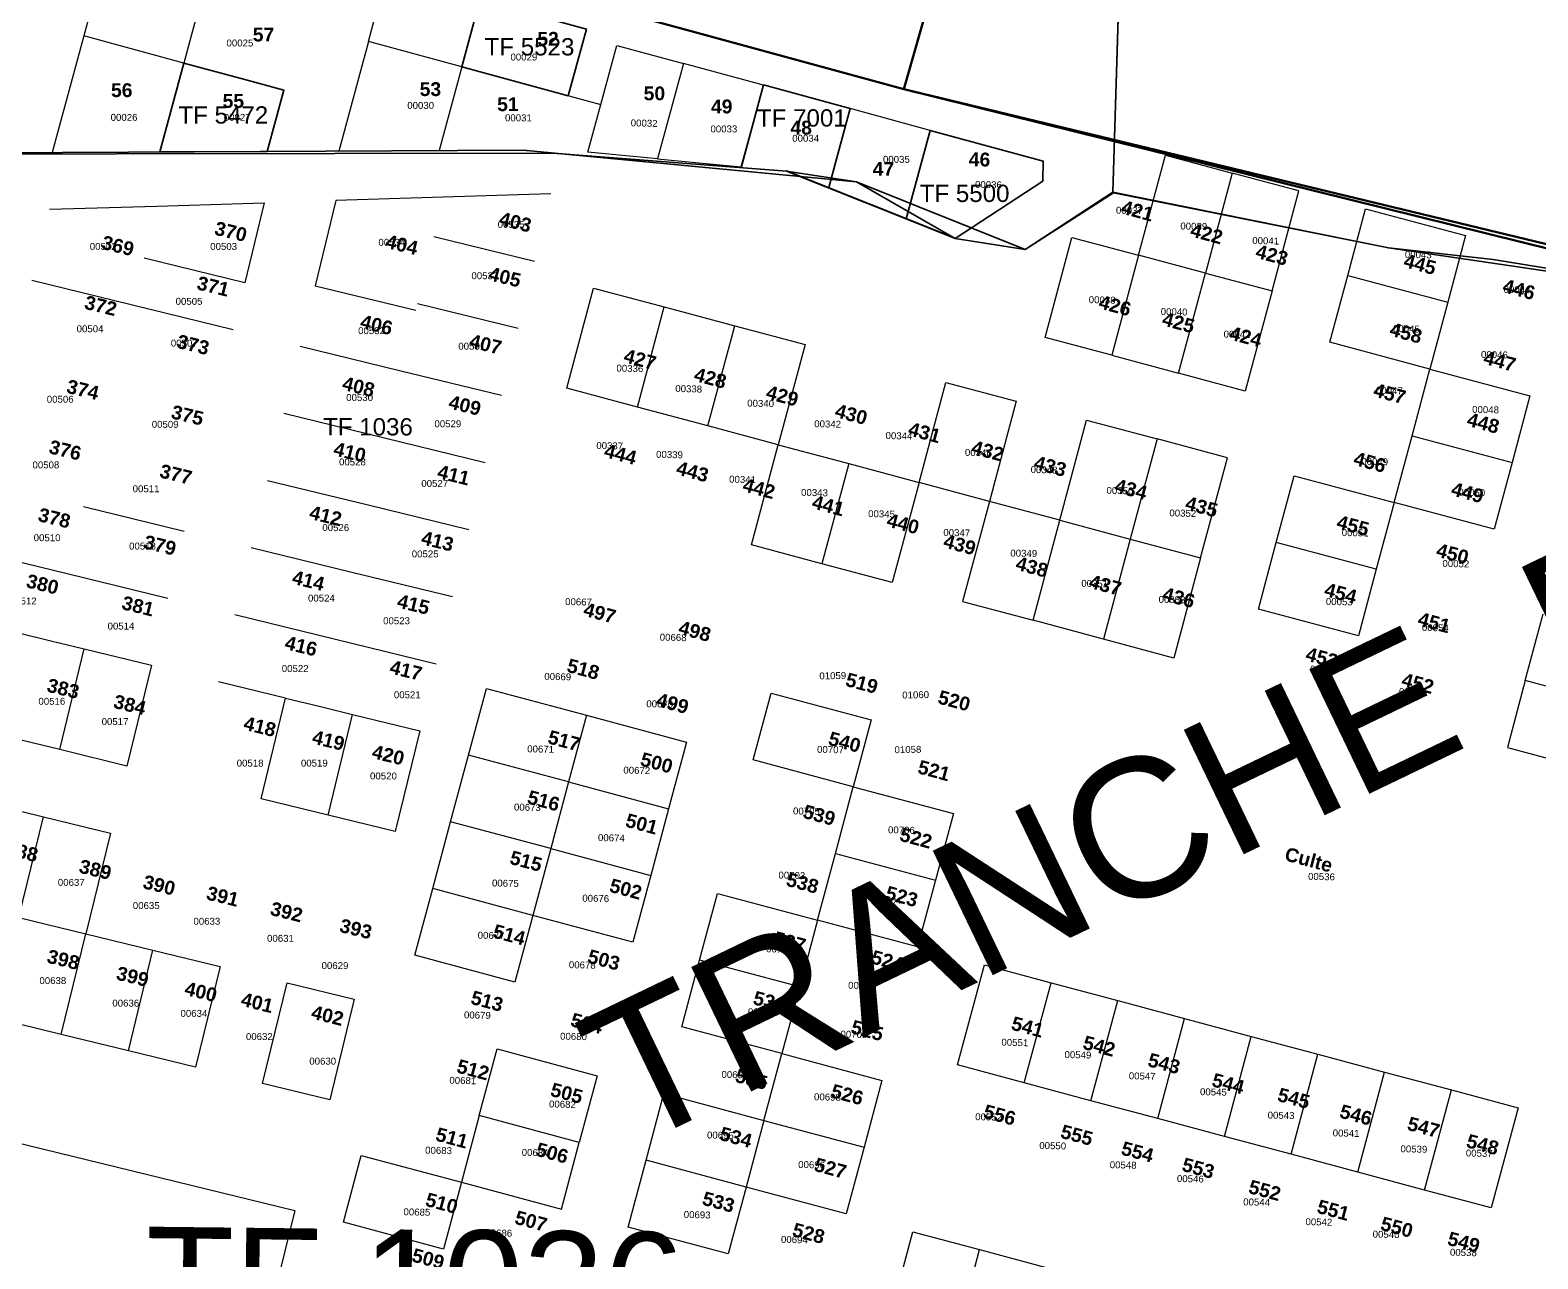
# Model space of a CAD drawing. Header units: metres. Extents: x 0 to 1324930, y 0 to 1631912.
# Drawn here: x 254115.6 to 254333.9, y 1630640.2 to 1630818 of the extents above; entities that cross this region are included whole.
import ezdxf
from ezdxf.enums import TextEntityAlignment as Align

# ---------------------------------------------------------------- set-up
doc = ezdxf.new("R2010")
doc.units = ezdxf.units.M
doc.header["$MEASUREMENT"] = 0
for name, color, linetype, lineweight in [('ASSIETTE IMMAT', 7, 'Continuous', 0), ('LimiteTF', 4, 'Continuous', 13), ('Numero_TF', 7, 'Continuous', 0), ('Traitement', 7, 'Continuous', 0)]:
    doc.layers.add(name, color=color, linetype=linetype, lineweight=lineweight)
for name, color, linetype in [('limites_parcelles', 7, 'Continuous'), ('limites_sections', 7, 'Continuous'), ('limites_tf', 7, 'Continuous'), ('numero_lot', 7, 'Continuous'), ('numero_parcelle', 7, 'Continuous')]:
    doc.layers.add(name, color=color, linetype=linetype)
doc.styles.add('Style-Arial', font='arial.ttf')
doc.styles.add('style1', font='')
doc.styles.get('style1').set_extended_font_data('Times New Roman', bold=True)

# ---------------------------------------------------------------- blocks, each defined once
blk = doc.blocks.new('*U83')
at = {"layer": 'LimiteTF', "color": 5, "linetype": 'Continuous', "lineweight": 30}
for p, q in [((172.679994, 77.899996, 0.00005), (167.209994, -100.580004, 0.00005)), ((81.809994, -94.510004, 0.00005), (-40.170006, -95.130004, 0.00005)), ((130.099994, -99.110004, 0.00005), (81.809994, -94.510004, 0.00005)), ((154.519994, -108.870004, 0.00005), (130.099994, -99.110004, 0.00005)), ((167.209994, -100.580004, 0.00005), (154.519994, -108.870004, 0.00005))]:
    blk.add_line(p, q, dxfattribs=at)

msp = doc.modelspace()

# ---------------------------------------------------------------- linework, layer by layer
at = {"layer": 'ASSIETTE IMMAT', "color": 2, "linetype": 'Continuous', "lineweight": 30, "elevation": 0.00005, "flags": 128}
msp.add_lwpolyline([(254366.42724, 1631239.59217), (254359.15379, 1631208.87181), (254551.8551, 1631158.38071), (254480.32743, 1630878.12873), (254484.96735, 1630876.88831), (254484.96735, 1630876.88831), (254483.023, 1630869.4867), (254395.3871, 1630569.1026), (254394.76363, 1630566.741), (254382.80045, 1630626.43015), (254377.21493, 1630714.46368), (254399.21894, 1630756.61485), (254364.10084, 1630778.875), (254312.24829, 1630786.52013), (254272.3531, 1630794.59252), (254277.8231, 1630973.07252), (254333.84861, 1631193.82775), (254215.74971, 1631218.84719), (254186.92892, 1631154.99755), (254121.01885, 1631074.58379), (254089.057, 1630989.11905), (254053.7681, 1630970.23752), (253929.00716, 1630963.07748)], dxfattribs=at)
at = {"layer": 'limites_parcelles'}
for p, q in [((254125.95359, 1630826.84769), (254123.34389, 1630817.19803)), ((254164.56364, 1630816.37555), (254167.17021, 1630826.02706)), ((254140.44829, 1630822.91933), (254137.84255, 1630813.26834)), ((254180.68049, 1630822.3681), (254178.07349, 1630812.71538)), ((254123.34389, 1630817.19803), (254118.7629, 1630800.31859)), ((254137.84255, 1630813.26834), (254123.34389, 1630817.19803)), ((254164.56364, 1630816.37555), (254160.27221, 1630800.52647)), ((254178.07349, 1630812.71538), (254164.56364, 1630816.37555)), ((254198.20415, 1630807.2523), (254200.52822, 1630815.81845)), ((254200.52822, 1630815.81845), (254210.17982, 1630813.20439)), ((254137.84255, 1630813.26834), (254134.35897, 1630800.3979)), ((254152.3042, 1630809.34864), (254137.84255, 1630813.26834)), ((254178.0735, 1630812.71537), (254174.80259, 1630800.60514)), ((254178.07349, 1630812.71538), (254178.0735, 1630812.71537)), ((254178.0735, 1630812.71537), (254198.20415, 1630807.2523)), ((254210.17982, 1630813.20439), (254206.43823, 1630799.41118)), ((254221.75919, 1630810.06206), (254210.17982, 1630813.20439)), ((254218.55952, 1630798.25804), (254221.75919, 1630810.06206)), ((254196.33653, 1630800.36851), (254198.20415, 1630807.2523)), ((254234.30989, 1630806.66464), (254231.19562, 1630795.18768)), ((254245.88886, 1630803.52083), (254234.30989, 1630806.66464)), ((254242.41595, 1630790.7102), (254245.88886, 1630803.52083)), ((254118.7629, 1630800.31859), (254134.35897, 1630800.3979)), ((254134.35897, 1630800.3979), (254149.89484, 1630800.44841)), ((254160.27221, 1630800.52647), (254174.80259, 1630800.60514)), ((254174.80259, 1630800.60514), (254186.89287, 1630800.66493)), ((254186.89287, 1630800.66493), (254191.27323, 1630800.24781)), ((254206.43823, 1630799.41118), (254196.33653, 1630800.36851)), ((254206.43823, 1630799.41118), (254211.94936, 1630798.88514)), ((254276.08701, 1630785.44949), (254279.96784, 1630799.93822)), ((254279.96784, 1630799.93822), (254289.627, 1630797.351)), ((254211.94936, 1630798.88514), (254218.55952, 1630798.25804)), ((254231.19562, 1630795.18768), (254225.08205, 1630797.6273)), ((254289.627, 1630797.351), (254285.74617, 1630782.86227)), ((254299.28616, 1630794.76378), (254289.627, 1630797.351)), ((254242.41595, 1630790.7102), (254231.19562, 1630795.18768)), ((254295.40533, 1630780.27505), (254299.28616, 1630794.76378)), ((254118.37189, 1630792.09718), (254133.92853, 1630792.57478)), ((254133.92853, 1630792.57478), (254149.48518, 1630793.05237)), ((254149.48518, 1630793.05237), (254146.65743, 1630781.46381)), ((254159.85627, 1630793.37077), (254156.8465, 1630781.03624)), ((254175.41292, 1630793.84836), (254159.85627, 1630793.37077)), ((254190.96957, 1630794.32596), (254175.41292, 1630793.84836)), ((254249.51535, 1630787.86344), (254242.41595, 1630790.7102)), ((254306.35809, 1630782.51741), (254308.94531, 1630792.17656)), ((254308.94531, 1630792.17656), (254323.43405, 1630788.29573)), ((254323.43405, 1630788.29573), (254320.84683, 1630778.63658)), ((254174.02656, 1630788.16685), (254188.599, 1630784.611)), ((254262.54703, 1630773.54797), (254266.42786, 1630788.03671)), ((254266.42786, 1630788.03671), (254276.08701, 1630785.44949)), ((254146.65743, 1630781.46381), (254132.08499, 1630785.01966)), ((254276.08701, 1630785.44949), (254272.20618, 1630770.96075)), ((254285.74617, 1630782.86227), (254276.08701, 1630785.44949)), ((254130.4256, 1630778.21919), (254115.85316, 1630781.77504)), ((254281.86534, 1630768.37353), (254285.74617, 1630782.86227)), ((254285.74617, 1630782.86227), (254295.40533, 1630780.27505)), ((254303.77087, 1630772.85825), (254306.35809, 1630782.51741)), ((254306.35809, 1630782.51741), (254320.84683, 1630778.63658)), ((254156.8465, 1630781.03624), (254171.41894, 1630777.48039)), ((254193.29447, 1630766.21701), (254197.17529, 1630780.70574)), ((254197.17529, 1630780.70574), (254207.414, 1630777.96329)), ((254295.40533, 1630780.27505), (254291.5245, 1630765.78631)), ((254144.99803, 1630774.66334), (254130.4256, 1630778.21919)), ((254171.656, 1630778.45189), (254186.22844, 1630774.89604)), ((254203.53317, 1630763.47456), (254207.414, 1630777.96329)), ((254207.414, 1630777.96329), (254217.60441, 1630775.23377)), ((254320.84683, 1630778.63658), (254318.25961, 1630768.97742)), ((254213.72358, 1630760.74504), (254217.60441, 1630775.23377)), ((254217.60441, 1630775.23377), (254227.79482, 1630772.50426)), ((254272.20618, 1630770.96075), (254262.54703, 1630773.54797)), ((254154.71299, 1630772.29278), (254169.28543, 1630768.73693)), ((254227.79482, 1630772.50426), (254223.91399, 1630758.01552)), ((254272.20618, 1630770.96075), (254281.86534, 1630768.37353)), ((254318.25961, 1630768.97742), (254303.77087, 1630772.85825)), ((254169.28543, 1630768.73693), (254183.85787, 1630765.18108)), ((254315.67239, 1630759.31826), (254318.25961, 1630768.97742)), ((254318.25961, 1630768.97742), (254332.74834, 1630765.09659)), ((254244.29481, 1630752.55649), (254248.17564, 1630767.04522)), ((254248.17564, 1630767.04522), (254258.36605, 1630764.31571)), ((254291.5245, 1630765.78631), (254281.86534, 1630768.37353)), ((254203.53317, 1630763.47456), (254193.29447, 1630766.21701)), ((254258.36605, 1630764.31571), (254254.48522, 1630749.82697)), ((254332.74834, 1630765.09659), (254330.16112, 1630755.43743)), ((254152.34243, 1630762.57782), (254166.91487, 1630759.02197)), ((254213.72358, 1630760.74504), (254203.53317, 1630763.47456)), ((254223.91399, 1630758.01552), (254213.72358, 1630760.74504)), ((254264.67563, 1630747.09746), (254268.55646, 1630761.58619)), ((254268.55646, 1630761.58619), (254278.74687, 1630758.85667)), ((254166.91487, 1630759.02197), (254181.4873, 1630755.46612)), ((254220.03316, 1630743.52679), (254223.91399, 1630758.01552)), ((254223.91399, 1630758.01552), (254234.1044, 1630755.28601)), ((254278.74687, 1630758.85667), (254274.86604, 1630744.36794)), ((254288.93728, 1630756.12716), (254278.74687, 1630758.85667)), ((254313.08517, 1630749.65911), (254315.67239, 1630759.31826)), ((254315.67239, 1630759.31826), (254330.16112, 1630755.43743)), ((254285.05645, 1630741.63842), (254288.93728, 1630756.12716)), ((254234.1044, 1630755.28601), (254230.22357, 1630740.79727)), ((254234.1044, 1630755.28601), (254244.29481, 1630752.55649)), ((254296.00921, 1630743.88078), (254298.59643, 1630753.53994)), ((254298.59643, 1630753.53994), (254313.08517, 1630749.65911)), ((254330.16112, 1630755.43743), (254327.5739, 1630745.77828)), ((254149.97186, 1630752.86286), (254164.5443, 1630749.30701)), ((254244.29481, 1630752.55649), (254240.41398, 1630738.06775)), ((254254.48522, 1630749.82697), (254244.29481, 1630752.55649)), ((254123.3139, 1630749.07432), (254137.88634, 1630745.51847)), ((254164.5443, 1630749.30701), (254179.11674, 1630745.75117)), ((254254.48522, 1630749.82697), (254250.60439, 1630735.33824)), ((254264.67563, 1630747.09746), (254254.48522, 1630749.82697)), ((254313.08517, 1630749.65911), (254310.49795, 1630739.99995)), ((254327.5739, 1630745.77828), (254313.08517, 1630749.65911)), ((254260.7948, 1630732.60872), (254264.67563, 1630747.09746)), ((254264.67563, 1630747.09746), (254274.86604, 1630744.36794)), ((254106.3709, 1630742.9152), (254120.94334, 1630739.35936)), ((254147.6013, 1630743.1479), (254162.17374, 1630739.59205)), ((254230.22357, 1630740.79727), (254220.03316, 1630743.52679)), ((254274.86604, 1630744.36794), (254270.98521, 1630729.8792)), ((254274.86604, 1630744.36794), (254285.05645, 1630741.63842)), ((254293.42199, 1630734.22163), (254296.00921, 1630743.88078)), ((254310.49795, 1630739.99995), (254296.00921, 1630743.88078)), ((254240.41398, 1630738.06775), (254230.22357, 1630740.79727)), ((254285.05645, 1630741.63842), (254281.17562, 1630727.14969)), ((254120.94334, 1630739.35936), (254135.51577, 1630735.80351)), ((254162.17374, 1630739.59205), (254176.74617, 1630736.03621)), ((254310.49795, 1630739.99995), (254307.91073, 1630730.3408)), ((254250.60439, 1630735.33824), (254260.7948, 1630732.60872)), ((254307.91073, 1630730.3408), (254293.42199, 1630734.22163)), ((254145.23073, 1630733.43294), (254159.80317, 1630729.8771)), ((254270.98521, 1630729.8792), (254260.7948, 1630732.60872)), ((254332.05862, 1630723.87275), (254334.64584, 1630733.5319)), ((254113.71529, 1630730.82968), (254118.57277, 1630729.6444)), ((254118.57277, 1630729.6444), (254123.43025, 1630728.45911)), ((254159.80317, 1630729.8771), (254174.37561, 1630726.32125)), ((254281.17562, 1630727.14969), (254270.98521, 1630729.8792)), ((254119.8744, 1630713.88668), (254123.43025, 1630728.45911)), ((254123.43025, 1630728.45911), (254133.14521, 1630726.08855)), ((254133.14521, 1630726.08855), (254129.58936, 1630711.51611)), ((254152.57513, 1630721.34742), (254142.86017, 1630723.71798)), ((254179.06476, 1630713.09165), (254181.65198, 1630722.75081)), ((254181.65198, 1630722.75081), (254196.14071, 1630718.86998)), ((254332.05862, 1630723.87275), (254329.4714, 1630714.21359)), ((254346.54735, 1630719.99192), (254332.05862, 1630723.87275)), ((254149.01928, 1630706.77498), (254152.57513, 1630721.34742)), ((254152.57513, 1630721.34742), (254157.43261, 1630720.16214)), ((254220.2886, 1630712.40193), (254222.87582, 1630722.06108)), ((254222.87582, 1630722.06108), (254237.36456, 1630718.18025)), ((254157.43261, 1630720.16214), (254162.29008, 1630718.97685)), ((254158.73424, 1630704.40442), (254162.29008, 1630718.97685)), ((254162.29008, 1630718.97685), (254172.00504, 1630716.60629)), ((254196.14071, 1630718.86998), (254193.55349, 1630709.21082)), ((254196.14071, 1630718.86998), (254210.62944, 1630714.98915)), ((254119.8744, 1630713.88668), (254110.15944, 1630716.25724)), ((254172.00504, 1630716.60629), (254168.4492, 1630702.03385)), ((254237.36456, 1630718.18025), (254234.77734, 1630708.5211)), ((254210.62944, 1630714.98915), (254208.04223, 1630705.32999)), ((254329.4714, 1630714.21359), (254343.96013, 1630710.33276)), ((254129.58936, 1630711.51611), (254119.8744, 1630713.88668)), ((254176.47754, 1630703.43249), (254179.06476, 1630713.09165)), ((254193.55349, 1630709.21082), (254179.06476, 1630713.09165)), ((254234.77734, 1630708.5211), (254220.2886, 1630712.40193)), ((254193.55349, 1630709.21082), (254190.96627, 1630699.55166)), ((254193.55349, 1630709.21082), (254208.04223, 1630705.32999)), ((254232.19012, 1630698.86194), (254234.77734, 1630708.5211)), ((254234.77734, 1630708.5211), (254249.26607, 1630704.64027)), ((254107.78888, 1630706.54228), (254117.50384, 1630704.17172)), ((254158.73424, 1630704.40442), (254149.01928, 1630706.77498)), ((254208.04223, 1630705.32999), (254205.455, 1630695.67084)), ((254113.94799, 1630689.59928), (254117.50384, 1630704.17172)), ((254117.50384, 1630704.17172), (254127.2188, 1630701.80115)), ((254168.4492, 1630702.03385), (254158.73424, 1630704.40442)), ((254173.89032, 1630693.77334), (254176.47754, 1630703.43249)), ((254190.96627, 1630699.55166), (254176.47754, 1630703.43249)), ((254249.26607, 1630704.64027), (254246.67885, 1630694.98111)), ((254127.2188, 1630701.80115), (254123.66295, 1630687.22872)), ((254190.96627, 1630699.55166), (254188.37905, 1630689.89251)), ((254190.96627, 1630699.55166), (254205.455, 1630695.67084)), ((254229.6029, 1630689.20279), (254232.19012, 1630698.86194)), ((254232.19012, 1630698.86194), (254246.67885, 1630694.98111)), ((254205.455, 1630695.67084), (254202.86779, 1630686.01168)), ((254246.67885, 1630694.98111), (254244.09163, 1630685.32196)), ((254171.3031, 1630684.11418), (254173.89032, 1630693.77334)), ((254188.37905, 1630689.89251), (254173.89032, 1630693.77334)), ((254212.52694, 1630683.42446), (254215.11416, 1630693.08362)), ((254215.11416, 1630693.08362), (254229.6029, 1630689.20279)), ((254113.94799, 1630689.59928), (254123.66295, 1630687.22872)), ((254188.37905, 1630689.89251), (254185.79183, 1630680.23335)), ((254202.86779, 1630686.01168), (254188.37905, 1630689.89251)), ((254229.6029, 1630689.20279), (254227.01568, 1630679.54363)), ((254244.09163, 1630685.32196), (254229.6029, 1630689.20279)), ((254120.1071, 1630672.65628), (254123.66295, 1630687.22872)), ((254123.66295, 1630687.22872), (254133.37791, 1630684.85815)), ((254129.82206, 1630670.28571), (254133.37791, 1630684.85815)), ((254133.37791, 1630684.85815), (254143.09287, 1630682.48759)), ((254185.79183, 1630680.23335), (254171.3031, 1630684.11418)), ((254209.93972, 1630673.7653), (254212.52694, 1630683.42446)), ((254227.01568, 1630679.54363), (254212.52694, 1630683.42446)), ((254143.09287, 1630682.48759), (254139.53702, 1630667.91515)), ((254249.86996, 1630668.246), (254253.75079, 1630682.73474)), ((254253.75079, 1630682.73474), (254263.40994, 1630680.14752)), ((254149.25198, 1630665.54458), (254152.80782, 1630680.11702)), ((254152.80782, 1630680.11702), (254162.52278, 1630677.74646)), ((254227.01568, 1630679.54363), (254224.42846, 1630669.88447)), ((254259.52911, 1630665.65878), (254263.40994, 1630680.14752)), ((254263.40994, 1630680.14752), (254273.0691, 1630677.5603)), ((254162.52278, 1630677.74646), (254158.96694, 1630663.17402)), ((254269.18827, 1630663.07156), (254273.0691, 1630677.5603)), ((254273.0691, 1630677.5603), (254282.72825, 1630674.97308)), ((254120.1071, 1630672.65628), (254110.39214, 1630675.02684)), ((254278.84743, 1630660.48435), (254282.72825, 1630674.97308)), ((254282.72825, 1630674.97308), (254292.38741, 1630672.38586)), ((254129.82206, 1630670.28571), (254120.1071, 1630672.65628)), ((254224.42846, 1630669.88447), (254209.93972, 1630673.7653)), ((254180.61739, 1630660.91504), (254183.20461, 1630670.5742)), ((254183.20461, 1630670.5742), (254197.69335, 1630666.69337)), ((254288.50658, 1630657.89712), (254292.38741, 1630672.38586)), ((254292.38741, 1630672.38586), (254302.04657, 1630669.79864)), ((254139.53702, 1630667.91515), (254129.82206, 1630670.28571)), ((254221.84124, 1630660.22532), (254224.42846, 1630669.88447)), ((254224.42846, 1630669.88447), (254238.91719, 1630666.00365)), ((254259.52911, 1630665.65878), (254249.86996, 1630668.246)), ((254298.16574, 1630655.30991), (254302.04657, 1630669.79864)), ((254302.04657, 1630669.79864), (254311.70572, 1630667.21142)), ((254197.69335, 1630666.69337), (254195.10613, 1630657.03421)), ((254238.91719, 1630666.00365), (254236.32997, 1630656.34449)), ((254307.82489, 1630652.72269), (254311.70572, 1630667.21142)), ((254311.70572, 1630667.21142), (254321.36488, 1630664.6242)), ((254085.90647, 1630663.78169), (254153.91104, 1630647.18776)), ((254158.96694, 1630663.17402), (254149.25198, 1630665.54458)), ((254204.76528, 1630654.44699), (254207.3525, 1630664.10615)), ((254207.3525, 1630664.10615), (254221.84124, 1630660.22532)), ((254269.18827, 1630663.07156), (254259.52911, 1630665.65878)), ((254317.48405, 1630650.13547), (254321.36488, 1630664.6242)), ((254321.36488, 1630664.6242), (254331.02404, 1630662.03698)), ((254278.84743, 1630660.48435), (254269.18827, 1630663.07156)), ((254331.02404, 1630662.03698), (254327.14321, 1630647.54825)), ((254180.61739, 1630660.91504), (254178.03017, 1630651.25588)), ((254195.10613, 1630657.03421), (254180.61739, 1630660.91504)), ((254221.84124, 1630660.22532), (254219.25402, 1630650.56616)), ((254221.84124, 1630660.22532), (254236.32997, 1630656.34449)), ((254288.50658, 1630657.89712), (254278.84743, 1630660.48435)), ((254298.16574, 1630655.30991), (254288.50658, 1630657.89712)), ((254160.95422, 1630645.47756), (254163.54144, 1630655.13671)), ((254163.54144, 1630655.13671), (254178.03017, 1630651.25588)), ((254192.51891, 1630647.37505), (254195.10613, 1630657.03421)), ((254236.32997, 1630656.34449), (254233.74275, 1630646.68533)), ((254307.82489, 1630652.72269), (254298.16574, 1630655.30991)), ((254202.17806, 1630644.78784), (254204.76528, 1630654.44699)), ((254219.25402, 1630650.56616), (254204.76528, 1630654.44699)), ((254178.03017, 1630651.25588), (254175.44295, 1630641.59673)), ((254178.03017, 1630651.25588), (254192.51891, 1630647.37505)), ((254317.48405, 1630650.13547), (254307.82489, 1630652.72269)), ((254219.25402, 1630650.56616), (254216.6668, 1630640.90701)), ((254233.74275, 1630646.68533), (254219.25402, 1630650.56616)), ((254327.14321, 1630647.54825), (254317.48405, 1630650.13547)), ((254153.91104, 1630647.18776), (254122.38259, 1630517.97907)), ((254175.44295, 1630641.59673), (254160.95422, 1630645.47756)), ((254216.6668, 1630640.90701), (254202.17806, 1630644.78784)), ((254239.52108, 1630629.60938), (254243.40191, 1630644.09811)), ((254243.40191, 1630644.09811), (254253.06106, 1630641.51089)), ((254249.18024, 1630627.02216), (254253.06106, 1630641.51089)), ((254253.06106, 1630641.51089), (254262.72022, 1630638.92367))]:
    msp.add_line(p, q, dxfattribs=at)
at = {"layer": 'limites_sections', "color": 112, "linetype": 'Continuous', "lineweight": 40, "flags": 128}
for points in [[(253674.5907, 1631377.4081), (253696.53778, 1631631.55299), (253757.0504, 1631605.0124), (254274.3391, 1631378.1314), (254391.23009, 1631349.84463), (254373.7007, 1631270.31254), (254242.09831, 1630809.46707), (253976.91465, 1630881.7928), (253928.21617, 1630961.4925), (253736.80282, 1630938.19152), (253609.69659, 1630931.39724), (253609.13338, 1630987.02081), (253623.83294, 1631051.57557), (253646.24496, 1631234.3197), (253674.5907, 1631377.4081)], [(254391.23031, 1631349.84458), (254616.78469, 1631295.26207), (254601.91905, 1631243.02459), (254569.5419, 1631182.2248), (254530.2512, 1631049.2714), (254527.2805, 1631037.9628), (254483.023, 1630869.4867), (254450.47436, 1630757.92176), (254242.09831, 1630809.46707), (254373.7007, 1631270.31254), (254391.23031, 1631349.84458)], [(254450.84006, 1630759.17525), (254395.3871, 1630569.1026), (254353.2541, 1630409.5098), (254348.49226, 1630392.38815), (254237.72828, 1630442.84484), (254040.03808, 1630496.89822), (253942.17203, 1630521.14592), (253859.1482, 1630539.48477), (253853.18689, 1630453.72681), (253808.24301, 1630442.91488), (253793.1789, 1630438.29059), (253774.7544, 1630423.15502), (253711.13409, 1630399.98221), (253678.01584, 1630518.05282), (253627.84835, 1630688.3893), (253621.62441, 1630712.82884), (253610.97515, 1630786.91817), (253609.69659, 1630931.39724), (253737.56631, 1630938.28485), (253928.21617, 1630961.4925), (253976.91465, 1630881.7928), (254242.09831, 1630809.46707), (254450.84006, 1630759.17525)]]:
    msp.add_lwpolyline(points, close=True, dxfattribs=at)
at = {"layer": 'limites_tf', "color": 5, "linetype": 'Continuous', "lineweight": 30}
for p, q in [((254221.7701, 1630810.11112), (254218.5701, 1630798.30112)), ((254221.7701, 1630810.11112), (254234.3201, 1630806.71112)), ((254234.3201, 1630806.71112), (254231.2101, 1630795.24112)), ((254242.42076, 1630790.71785), (254225.08646, 1630797.63921)), ((254249.52076, 1630787.87785), (254242.42076, 1630790.71785))]:
    msp.add_line(p, q, dxfattribs=at)
at = {"layer": 'limites_tf', "color": 1, "linetype": 'Continuous', "lineweight": 30}
msp.add_line((254249.5301, 1630787.92112), (254225.1101, 1630797.68112), dxfattribs=at)
at = {"layer": 'limites_tf', "color": 5, "linetype": 'Continuous', "lineweight": 30, "ltscale": 10, "flags": 128}
msp.add_lwpolyline([(254193.51484, 1630808.52841), (254196.13484, 1630818.17841), (254181.66484, 1630822.10841), (254180.6822, 1630822.37443), (254178.07484, 1630812.71841), (254193.51484, 1630808.52841)], close=True, dxfattribs=at)
at = {"layer": 'limites_tf', "color": 5, "lineweight": 30, "flags": 128}
for points in [[(254134.36422, 1630800.397), (254137.84127, 1630813.26852), (254137.84127, 1630813.26852), (254146.6566, 1630810.87938), (254152.30291, 1630809.34912), (254152.30291, 1630809.34912), (254152.30179, 1630809.34499), (254149.89088, 1630800.44523), (254134.36422, 1630800.39693), (254134.36422, 1630800.397)], [(254242.41564, 1630790.70416), (254242.412, 1630790.70562), (254245.88696, 1630803.51381), (254262.2765, 1630799.07213), (254262.2062, 1630796.15214), (254249.51535, 1630787.86344), (254242.41564, 1630790.70416)]]:
    msp.add_lwpolyline(points, close=True, dxfattribs=at)
at = {"layer": 'limites_tf', "color": 5, "linetype": 'Continuous', "lineweight": 30, "flags": 128}
msp.add_lwpolyline([(253863.47301, 1630631.51545), (254036.97922, 1630788.65182), (254064.91084, 1630800.05394), (254191.27086, 1630800.24099), (254225.08205, 1630797.6273), (254235.2431, 1630796.06252), (254249.51535, 1630787.86344), (254259.6631, 1630786.30252), (254272.43949, 1630794.45875), (254312.24829, 1630786.52013), (254327.41138, 1630784.83074), (254345.75611, 1630781.85287), (254364.10084, 1630778.875), (254399.21894, 1630756.61485), (254377.21493, 1630714.46368), (254382.80045, 1630626.43015)], dxfattribs=at)

# ---------------------------------------------------------------- block references
at = {"layer": 'limites_tf', "color": 5, "linetype": 'Continuous', "lineweight": 30}
msp.add_blockref('*U83', (254105.14311, 1630895.17252, -0.00005), dxfattribs=at)

# ---------------------------------------------------------------- texts
at = {"layer": 'numero_lot', "color": 7, "linetype": 'Continuous', "lineweight": 0, "char_height": 2, "attachment_point": 7, "line_spacing_factor": 0.72, "style": 'style1'}
for s, insert in [('\\fArial|b1|i0|c00|p39;57', (254147.82869, 1630816.36111)), ('\\fArial|b1|i0|c00|p39;52', (254189.02851, 1630815.7449)), ('\\fArial|b1|i0|c00|p39;56', (254127.30158, 1630808.3157)), ('\\fArial|b1|i0|c00|p39;53', (254171.99537, 1630808.46137)), ('\\fArial|b1|i0|c00|p39;55', (254143.46122, 1630806.74686)), ('\\fArial|b1|i0|c00|p39;51', (254183.20521, 1630806.27632)), ('\\fArial|b1|i0|c00|p39;50', (254204.42134, 1630807.84576)), ('\\fArial|b1|i0|c00|p39;49', (254214.17536, 1630805.95204)), ('\\fArial|b1|i0|c00|p39;48', (254225.67637, 1630802.89296)), ('\\fArial|b1|i0|c00|p39;47', (254237.58829, 1630796.94918))]:
    msp.add_mtext(s, dxfattribs=dict(at, insert=insert))
at = {"layer": 'numero_lot', "color": 7, "linetype": 'Continuous', "lineweight": 13, "insert": (254251.47535, 1630798.32724), "char_height": 2, "attachment_point": 7, "rotation": 358.7122257, "line_spacing_factor": 0.72, "style": 'style1'}
msp.add_mtext('\\fArial|b1|i0|c00|p39;46', dxfattribs=at)
at = {"layer": 'numero_lot', "color": 7, "lineweight": 13, "char_height": 2, "attachment_point": 7, "line_spacing_factor": 0.72, "style": 'style1'}
for s, insert, rotation in [('\\fArial|b1|i0|c00|p39;421', (254273.41664, 1630791.52509), 345.0052164), ('\\fArial|b1|i0|c00|p39;403', (254183.34641, 1630789.80619), 346.2870965), ('\\fArial|b1|i0|c00|p39;369', (254125.80063, 1630786.37181), 346.2870965), ('\\fArial|b1|i0|c00|p39;370', (254142.14582, 1630788.42264), 346.2870965), ('\\fArial|b1|i0|c00|p39;404', (254166.91023, 1630786.52806), 346.2870965), ('\\fArial|b1|i0|c00|p39;422', (254283.43275, 1630788.21394), 345.0052164), ('\\fArial|b1|i0|c00|p39;423', (254292.87079, 1630785.09289), 345.0052164), ('\\fArial|b1|i0|c00|p39;445', (254314.31631, 1630783.74689), 345.0052164), ('\\fArial|b1|i0|c00|p39;371', (254139.58916, 1630780.50825), 346.2870965), ('\\fArial|b1|i0|c00|p39;405', (254181.82155, 1630781.84828), 346.2870965), ('\\fArial|b1|i0|c00|p39;446', (254328.6502, 1630780.11697), 345.0052164), ('\\fArial|b1|i0|c00|p39;372', (254123.31188, 1630777.6957), 346.2870965), ('\\fArial|b1|i0|c00|p39;426', (254270.15271, 1630777.77392), 345.0052164), ('\\fArial|b1|i0|c00|p39;406', (254163.24557, 1630774.92729), 346.2870965), ('\\fArial|b1|i0|c00|p39;425', (254279.34768, 1630775.31103), 345.0052164), ('\\fArial|b1|i0|c00|p39;458', (254312.28607, 1630773.81877), 345.0052164), ('\\fArial|b1|i0|c00|p39;373', (254136.69186, 1630772.05223), 346.2870965), ('\\fArial|b1|i0|c00|p39;407', (254179.03137, 1630772.12246), 346.2870965), ('\\fArial|b1|i0|c00|p39;424', (254289.08214, 1630773.29669), 345.0052164), ('\\fArial|b1|i0|c00|p39;427', (254201.39852, 1630770.01591), 345.0052164), ('\\fArial|b1|i0|c00|p39;447', (254325.87749, 1630769.76529), 345.0052164), ('\\fArial|b1|i0|c00|p39;428', (254211.57021, 1630767.28553), 345.0052164), ('\\fArial|b1|i0|c00|p39;374', (254120.71689, 1630765.53782), 346.2870965), ('\\fArial|b1|i0|c00|p39;408', (254160.64588, 1630765.98215), 346.2870965), ('\\fArial|b1|i0|c00|p39;429', (254221.99282, 1630764.70914), 345.0052164), ('\\fArial|b1|i0|c00|p39;457', (254309.9321, 1630765.03044), 345.0052164), ('\\fArial|b1|i0|c00|p39;409', (254176.03815, 1630763.27335), 346.2870965), ('\\fArial|b1|i0|c00|p39;375', (254135.86801, 1630761.84077), 346.2870965), ('\\fArial|b1|i0|c00|p39;430', (254231.96887, 1630762.03116), 345.0052164), ('\\fArial|b1|i0|c00|p39;448', (254323.46824, 1630760.77057), 345.0052164), ('\\fArial|b1|i0|c00|p39;431', (254242.58565, 1630759.39688), 345.0052164), ('\\fArial|b1|i0|c00|p39;376', (254118.16515, 1630756.78923), 346.2870965), ('\\fArial|b1|i0|c00|p39;410', (254159.3756, 1630756.50437), 346.2870965), ('\\fArial|b1|i0|c00|p39;444', (254198.55912, 1630756.28407), 345.0052164), ('\\fArial|b1|i0|c00|p39;432', (254251.72827, 1630756.73857), 345.0052164), ('\\fArial|b1|i0|c00|p39;443', (254208.98907, 1630753.73509), 345.0052164), ('\\fArial|b1|i0|c00|p39;433', (254260.77994, 1630754.52351), 345.0052164), ('\\fArial|b1|i0|c00|p39;456', (254307.06549, 1630755.11103), 345.0052164), ('\\fArial|b1|i0|c00|p39;377', (254134.19927, 1630753.29321), 346.2870965), ('\\fArial|b1|i0|c00|p39;411', (254174.41781, 1630753.21533), 346.2870965), ('\\fArial|b1|i0|c00|p39;442', (254218.61884, 1630751.32991), 345.0052164), ('\\fArial|b1|i0|c00|p39;434', (254272.46587, 1630751.18398), 345.0052164), ('\\fArial|b1|i0|c00|p39;449', (254321.19148, 1630750.70492), 345.0052164), ('\\fArial|b1|i0|c00|p39;412', (254155.88485, 1630747.3251), 346.2870965), ('\\fArial|b1|i0|c00|p39;441', (254228.6487, 1630748.85284), 345.0052164), ('\\fArial|b1|i0|c00|p39;435', (254282.69136, 1630748.6545), 345.0052164), ('\\fArial|b1|i0|c00|p39;378', (254116.6022, 1630746.96636), 346.2870965), ('\\fArial|b1|i0|c00|p39;440', (254239.46994, 1630746.19906), 345.0052164), ('\\fArial|b1|i0|c00|p39;455', (254304.60537, 1630745.92638), 345.0052164), ('\\fArial|b1|i0|c00|p39;379', (254131.90212, 1630743.02475), 346.2870965), ('\\fArial|b1|i0|c00|p39;413', (254172.07585, 1630743.61761), 346.2870965), ('\\fArial|b1|i0|c00|p39;439', (254247.67445, 1630743.16959), 345.0052164), ('\\fArial|b1|i0|c00|p39;450', (254319.03022, 1630741.85322), 345.0052164), ('\\fArial|b1|i0|c00|p39;438', (254258.13273, 1630739.94357), 345.0052164), ('\\fArial|b1|i0|c00|p39;380', (254114.88907, 1630737.38254), 346.2870965), ('\\fArial|b1|i0|c00|p39;414', (254153.38601, 1630737.93885), 346.2870965), ('\\fArial|b1|i0|c00|p39;437', (254268.75098, 1630737.31477), 345.0052164), ('\\fArial|b1|i0|c00|p39;381', (254128.7108, 1630734.21813), 346.2870965), ('\\fArial|b1|i0|c00|p39;415', (254168.59318, 1630734.47143), 346.2870965), ('\\fArial|b1|i0|c00|p39;436', (254279.38002, 1630735.50908), 345.0052164), ('\\fArial|b1|i0|c00|p39;454', (254302.82312, 1630736.14128), 345.0052164), ('\\fArial|b1|i0|c00|p39;497', (254195.55408, 1630733.28342), 345.0052164), ('\\fArial|b1|i0|c00|p39;451', (254316.36073, 1630731.88689), 345.0052164), ('\\fArial|b1|i0|c00|p39;498', (254209.31479, 1630730.64479), 345.0052164), ('\\fArial|b1|i0|c00|p39;416', (254152.32058, 1630728.44614), 346.2870965), ('\\fArial|b1|i0|c00|p39;453', (254300.11501, 1630726.81361), 345.0052164), ('\\fArial|b1|i0|c00|p39;417', (254167.52101, 1630724.95115), 346.2870965), ('\\fArial|b1|i0|c00|p39;518', (254193.16026, 1630725.15282), 345.0052164), ('\\fArial|b1|i0|c00|p39;519', (254233.50117, 1630723.11842), 345.0052164), ('\\fArial|b1|i0|c00|p39;383', (254117.87643, 1630722.28435), 346.2870965), ('\\fArial|b1|i0|c00|p39;452', (254314.00529, 1630723.09308), 345.0052164), ('\\fArial|b1|i0|c00|p39;384', (254127.51805, 1630719.93168), 346.2870965), ('\\fArial|b1|i0|c00|p39;499', (254206.09699, 1630720.19701), 345.0052164), ('\\fArial|b1|i0|c00|p39;520', (254246.86914, 1630720.57911), 345.0052164), ('\\fArial|b1|i0|c00|p39;418', (254146.34759, 1630716.78388), 346.2870965), ('\\fArial|b1|i0|c00|p39;419', (254156.28325, 1630714.7818), 346.2870965), ('\\fArial|b1|i0|c00|p39;517', (254190.38755, 1630714.80114), 345.0052164), ('\\fArial|b1|i0|c00|p39;540', (254231.00885, 1630714.59126), 345.0052164), ('\\fArial|b1|i0|c00|p39;420', (254164.93969, 1630712.66368), 346.2870965), ('\\fArial|b1|i0|c00|p39;500', (254203.79243, 1630711.59313), 345.0052164), ('\\fArial|b1|i0|c00|p39;521', (254243.95167, 1630710.46976), 345.0052164), ('\\fArial|b1|i0|c00|p39;516', (254187.42868, 1630706.10411), 345.0052164), ('\\fArial|b1|i0|c00|p39;539', (254227.33498, 1630704.01084), 345.0052164), ('\\fArial|b1|i0|c00|p39;501', (254201.63263, 1630702.7469), 345.0052164), ('\\fArial|b1|i0|c00|p39;522', (254241.33451, 1630700.69885), 345.0052164), ('\\fArial|b1|i0|c00|p39;388', (254111.90285, 1630698.66505), 346.2870965), ('\\fArial|b1|i0|c00|p39;515', (254184.8776, 1630697.3627), 345.0052164), ('\\fArial|b1|i0|c00|p39;389', (254122.52966, 1630696.07783), 346.2870965), ('\\fArial|b1|i0|c00|p39;390', (254131.77775, 1630693.82118), 346.2870965), ('\\fArial|b1|i0|c00|p39;502', (254199.3158, 1630693.31443), 345.0052164), ('\\fArial|b1|i0|c00|p39;538', (254224.912, 1630694.18205), 345.0052164), ('\\fArial|b1|i0|c00|p39;391', (254140.97295, 1630692.20219), 346.2870965), ('\\fArial|b1|i0|c00|p39;523', (254239.27939, 1630692.24347), 345.0052164), ('\\fArial|b1|i0|c00|p39;392', (254150.22104, 1630689.94555), 346.2870965), ('\\fArial|b1|i0|c00|p39;393', (254160.2562, 1630687.49685), 346.2870965), ('\\fArial|b1|i0|c00|p39;514', (254182.44235, 1630686.70531), 345.0052164), ('\\fArial|b1|i0|c00|p39;537', (254223.05399, 1630685.67975), 345.0052164), ('\\fArial|b1|i0|c00|p39;398', (254117.89102, 1630683.04872), 346.2870965), ('\\fArial|b1|i0|c00|p39;503', (254196.15034, 1630683.06208), 345.0052164), ('\\fArial|b1|i0|c00|p39;524', (254237.21056, 1630682.95401), 345.0052164), ('\\fArial|b1|i0|c00|p39;399', (254127.92618, 1630680.60002), 346.2870965), ('\\fArial|b1|i0|c00|p39;400', (254137.81119, 1630678.39036), 346.2870965), ('\\fArial|b1|i0|c00|p39;401', (254145.97459, 1630676.8149), 346.2870965), ('\\fArial|b1|i0|c00|p39;513', (254179.23829, 1630677.09161), 345.0052164), ('\\fArial|b1|i0|c00|p39;536', (254220.11018, 1630677.03765), 345.0052164), ('\\fArial|b1|i0|c00|p39;402', (254156.15363, 1630674.95584), 346.2870965), ('\\fArial|b1|i0|c00|p39;504', (254193.69022, 1630673.87742), 345.0052164), ('\\fArial|b1|i0|c00|p39;525', (254234.29307, 1630672.84467), 345.0052164), ('\\fArial|b1|i0|c00|p39;541', (254257.49607, 1630673.35817), 345.0052164), ('\\fArial|b1|i0|c00|p39;542', (254267.86487, 1630670.58087), 345.0052164), ('\\fArial|b1|i0|c00|p39;512', (254177.20805, 1630667.1635), 345.0052164), ('\\fArial|b1|i0|c00|p39;543', (254277.25547, 1630668.06558), 345.0052164), ('\\fArial|b1|i0|c00|p39;535', (254217.51789, 1630665.79401), 345.0052164), ('\\fArial|b1|i0|c00|p39;544', (254286.5414, 1630665.15946), 345.0052164), ('\\fArial|b1|i0|c00|p39;505', (254190.77275, 1630663.76808), 345.0052164), ('\\fArial|b1|i0|c00|p39;526', (254231.38934, 1630663.5694), 345.0052164), ('\\fArial|b1|i0|c00|p39;545', (254296.03668, 1630663.03501), 345.0052164), ('\\fArial|b1|i0|c00|p39;556', (254253.45452, 1630660.61777), 345.0052164), ('\\fArial|b1|i0|c00|p39;546', (254305.03602, 1630660.62452), 345.0052164), ('\\fArial|b1|i0|c00|p39;555', (254264.62481, 1630657.70165), 345.0052164), ('\\fArial|b1|i0|c00|p39;547', (254314.83311, 1630658.84399), 345.0052164), ('\\fArial|b1|i0|c00|p39;511', (254174.14728, 1630657.30198), 345.0052164), ('\\fArial|b1|i0|c00|p39;534', (254215.26714, 1630657.39103), 345.0052164), ('\\fArial|b1|i0|c00|p39;548', (254323.38735, 1630656.33741), 345.0052164), ('\\fArial|b1|i0|c00|p39;506', (254188.66529, 1630655.11728), 345.0052164), ('\\fArial|b1|i0|c00|p39;554', (254273.40955, 1630655.27279), 345.0052164), ('\\fArial|b1|i0|c00|p39;527', (254228.95555, 1630652.9175), 345.0052164), ('\\fArial|b1|i0|c00|p39;553', (254282.21325, 1630652.9147), 345.0052164), ('\\fArial|b1|i0|c00|p39;552', (254291.83811, 1630649.70836), 345.0052164), ('\\fArial|b1|i0|c00|p39;510', (254172.66534, 1630647.85531), 345.0052164), ('\\fArial|b1|i0|c00|p39;533', (254212.75468, 1630648.01096), 345.0052164), ('\\fArial|b1|i0|c00|p39;551', (254301.76328, 1630646.84044), 345.0052164), ('\\fArial|b1|i0|c00|p39;507', (254185.60598, 1630645.26124), 345.0052164), ('\\fArial|b1|i0|c00|p39;528', (254225.80236, 1630643.49373), 345.0052164), ('\\fArial|b1|i0|c00|p39;550', (254310.95825, 1630644.37756), 345.0052164), ('\\fArial|b1|i0|c00|p39;549', (254320.65065, 1630642.20619), 345.0052164), ('\\fArial|b1|i0|c00|p39;509', (254170.71639, 1630639.79625), 345.0052164)]:
    msp.add_mtext(s, dxfattribs=dict(at, insert=insert, rotation=rotation))
at = {"layer": 'numero_lot', "color": 7, "lineweight": 13, "insert": (254297.07417, 1630697.86782), "char_height": 2, "width": 68.895227, "attachment_point": 7, "rotation": 345.0052164, "style": 'style1'}
msp.add_mtext('\\fArial|b1|i0|c00|p39;Culte', dxfattribs=at)
at = {"layer": 'numero_parcelle', "color": 5, "lineweight": 0, "style": 'Style-Arial'}
for s, rotation, p in [('00025', 359.99413, (254144.02338, 1630816.6697)), ('00029', 359.99413, (254185.13659, 1630814.63821)), ('00026', 359.99413, (254127.24875, 1630805.90744)), ('00027', 359.99413, (254143.6276, 1630805.90576)), ('00030', 359.99413, (254170.19475, 1630807.64244)), ('00031', 359.99413, (254184.34635, 1630805.83524)), ('00032', 358.71223, (254202.56213, 1630805.1109)), ('00033', 359.99413, (254214.09466, 1630804.23259)), ('00034', 359.99413, (254225.93466, 1630802.87707)), ('00035', 359.99413, (254239.07126, 1630799.82851)), ('00036', 358.71223, (254252.412, 1630796.21033)), ('00535', 359.99413, (254183.28409, 1630790.41154)), ('00037', 358.71223, (254272.81709, 1630792.47387)), ('00039', 358.71223, (254282.14123, 1630790.19002)), ('00502', 359.99413, (254124.22404, 1630787.22578)), ('00503', 359.99413, (254141.66357, 1630787.224)), ('00534', 359.99413, (254166.01696, 1630787.82107)), ('00041', 358.71223, (254292.55485, 1630788.07923)), ('00043', 358.71223, (254314.64692, 1630786.07013)), ('00533', 359.99413, (254179.48462, 1630782.98083)), ('00038', 358.71223, (254268.87449, 1630779.52438)), ('00044', 358.71223, (254328.94175, 1630781.00766)), ('00505', 359.99413, (254136.65536, 1630779.27496)), ('00040', 358.71223, (254279.29698, 1630777.80848)), ('00504', 359.99413, (254122.32346, 1630775.30165)), ('00045', 358.71223, (254312.92543, 1630775.3425)), ('00507', 359.99413, (254135.96407, 1630773.22646)), ('00532', 359.99413, (254163.08028, 1630775.03296)), ('00042', 358.71223, (254288.40165, 1630774.54182)), ('00531', 359.99413, (254177.58422, 1630772.78487)), ('00046', 358.71223, (254325.67088, 1630771.59891)), ('00336', 358.71223, (254200.49523, 1630769.61544)), ('00338', 358.71223, (254209.01472, 1630766.65826)), ('00047', 358.71223, (254310.45477, 1630766.40964)), ('00506', 359.99413, (254118.0057, 1630765.10594)), ('00530', 359.99413, (254161.3526, 1630765.35543)), ('00340', 358.71223, (254219.42834, 1630764.54747)), ('00048', 358.71223, (254324.38765, 1630763.63855)), ('00509', 359.99413, (254133.20017, 1630761.47524)), ('00529', 359.99413, (254174.12969, 1630761.55216)), ('00342', 358.71223, (254229.1315, 1630761.56369)), ('00344', 358.71223, (254239.45535, 1630759.85001)), ('00337', 358.71223, (254197.57897, 1630758.4208)), ('00508', 359.99413, (254115.9327, 1630755.60125)), ('00528', 359.99413, (254160.31564, 1630756.02346)), ('00339', 358.71223, (254206.23483, 1630757.13971)), ('00346', 358.71223, (254250.94734, 1630757.41865)), ('00049', 358.71223, (254308.32977, 1630756.12437)), ('00341', 358.71223, (254216.81243, 1630753.54363)), ('00348', 358.71223, (254260.46432, 1630754.93292)), ('00511', 359.99413, (254130.43651, 1630752.14344)), ('00527', 359.99413, (254172.22945, 1630752.91154)), ('00343', 358.71223, (254227.23048, 1630751.63028)), ('00350', 358.71223, (254271.4498, 1630751.92031)), ('00050', 358.71223, (254322.39131, 1630751.65978)), ('00345', 358.71223, (254236.93143, 1630748.54777)), ('00352', 358.71223, (254280.55447, 1630748.65365)), ('00510', 359.99413, (254116.10429, 1630745.05944)), ('00526', 359.99413, (254157.8973, 1630746.51881)), ('00347', 358.71223, (254247.82492, 1630745.83355)), ('00051', 358.71223, (254305.50746, 1630745.81658)), ('00513', 359.99413, (254129.91766, 1630743.84831)), ('00525', 359.99413, (254170.84706, 1630742.71552)), ('00349', 358.71223, (254257.52809, 1630742.84976)), ('00052', 358.71223, (254320.08686, 1630741.34035)), ('00351', 358.71223, (254267.79202, 1630738.47054)), ('00512', 359.99413, (254112.64998, 1630735.90053)), ('00524', 359.99413, (254155.82423, 1630736.32286)), ('00667', 358.71223, (254193.06264, 1630735.81931)), ('00353', 358.71223, (254278.99031, 1630736.14456)), ('00053', 358.71223, (254303.21077, 1630735.84269)), ('00514', 359.99413, (254126.80844, 1630732.26994)), ('00523', 359.99413, (254166.70202, 1630733.03824)), ('00054', 358.71223, (254317.11524, 1630732.07304)), ('00668', 358.71223, (254206.76341, 1630730.67141)), ('00522', 359.99413, (254152.02448, 1630726.12709)), ('00669', 358.71223, (254190.05606, 1630724.9971)), ('01059', 1.13223, (254229.84885, 1630725.0513)), ('00055', 358.71223, (254300.91797, 1630726.04156)), ('00056', 358.71223, (254313.79838, 1630722.81349)), ('00516', 359.99413, (254116.79254, 1630721.38354)), ('00521', 359.99413, (254168.25494, 1630722.32347)), ('00670', 358.71223, (254204.81973, 1630721.03529)), ('01060', 1.13223, (254241.85047, 1630722.28132)), ('00517', 359.99413, (254125.94368, 1630718.44473)), ('00671', 358.71223, (254187.5751, 1630714.50879)), ('00707', 358.71223, (254229.54094, 1630714.42968)), ('01058', 1.13223, (254240.73278, 1630714.36137)), ('00518', 359.99413, (254145.4969, 1630712.43648)), ('00519', 359.99413, (254154.79987, 1630712.43552)), ('00520', 359.99413, (254164.80036, 1630710.57231)), ('00672', 358.71223, (254201.4951, 1630711.43021)), ('00673', 358.71223, (254185.65861, 1630706.08203)), ('00705', 358.71223, (254226.05923, 1630705.51955)), ('00674', 358.71223, (254197.82135, 1630701.66012)), ('00706', 358.71223, (254239.81437, 1630702.79038)), ('00637', 359.99413, (254119.60519, 1630695.17436)), ('00675', 358.71223, (254182.47553, 1630695.09093)), ('00703', 358.71223, (254223.95069, 1630696.23283)), ('00536', 358.71223, (254300.63336, 1630696.04653)), ('00676', 358.71223, (254195.55185, 1630692.89559)), ('00704', 358.71223, (254237.85904, 1630692.63596)), ('00635', 359.99413, (254130.4583, 1630691.81568)), ('00633', 359.99413, (254139.23951, 1630689.54348)), ('00631', 359.99413, (254149.89537, 1630687.07358)), ('00677', 358.71223, (254180.40584, 1630687.53189)), ('00701', 358.71223, (254222.15633, 1630685.55623)), ('00629', 359.99413, (254157.78839, 1630683.12269)), ('00678', 358.71223, (254193.60817, 1630683.25946)), ('00638', 359.99413, (254116.9397, 1630680.95432)), ('00702', 358.71223, (254234.03613, 1630680.2821)), ('00636', 359.99413, (254127.49682, 1630677.69442)), ('00634', 359.99413, (254137.36345, 1630676.21213)), ('00679', 358.71223, (254178.41944, 1630675.99533)), ('00699', 358.71223, (254219.53383, 1630676.45393)), ('00632', 359.99413, (254146.83522, 1630672.85358)), ('00680', 358.71223, (254192.33944, 1630672.91675)), ('00700', 358.71223, (254232.93209, 1630673.21422)), ('00551', 358.71223, (254256.23251, 1630672.04102)), ('00630', 359.99413, (254156.01096, 1630669.29757)), ('00549', 358.71223, (254265.37047, 1630670.25523)), ('00681', 358.71223, (254176.30702, 1630666.53585)), ('00697', 358.71223, (254215.70299, 1630667.37879)), ('00547', 358.71223, (254274.67686, 1630667.18159)), ('00698', 358.71223, (254229.10125, 1630664.13908)), ('00545', 358.71223, (254284.98739, 1630664.87556)), ('00682', 358.71223, (254190.73711, 1630663.1001)), ('00552', 358.71223, (254252.43737, 1630661.26124)), ('00543', 358.71223, (254294.78032, 1630661.49467)), ('00695', 358.71223, (254213.60611, 1630658.61037)), ('00541', 358.71223, (254304.19644, 1630658.91243)), ('00683', 358.71223, (254172.79812, 1630656.41635)), ('00684', 358.71223, (254186.78026, 1630656.10204)), ('00550', 358.71223, (254261.71935, 1630657.10163)), ('00539', 358.71223, (254314.01378, 1630656.61749)), ('00537', 358.71223, (254323.47429, 1630656.00973)), ('00696', 358.71223, (254226.80845, 1630654.33795)), ('00548', 358.71223, (254271.92015, 1630654.30421)), ('00546', 358.71223, (254281.6455, 1630652.30766)), ('00544', 358.71223, (254291.24115, 1630648.9312)), ('00685', 358.71223, (254169.66164, 1630647.49846)), ('00693', 358.71223, (254210.23876, 1630647.10486)), ('00686', 358.71223, (254181.51022, 1630644.46644)), ('00542', 358.71223, (254300.25606, 1630646.06166)), ('00540', 358.71223, (254309.98585, 1630644.26256)), ('00694', 358.71223, (254224.31973, 1630643.5041)), ('00538', 358.71223, (254321.17748, 1630641.6404))]:
    msp.add_text(s, height=1, rotation=rotation, dxfattribs=at).set_placement(p, align=Align.TOP_LEFT)
at = {"layer": 'numero_tf', "color": 4, "linetype": 'Continuous', "lineweight": 0, "style": 'Style-Arial'}
for s, p in [('TF 5523', (254181.39248, 1630816.87097)), ('TF 5523', (254181.39248, 1630816.87097)), ('TF 5472', (254137.05311, 1630807.00573)), ('TF 5472', (254137.05311, 1630807.00573)), ('TF 7001', (254220.819, 1630806.57656)), ('TF 5500', (254244.38707, 1630795.65554)), ('TF 1036', (254157.99804, 1630761.86757))]:
    msp.add_text(s, height=2.5, dxfattribs=at).set_placement(p, align=Align.TOP_LEFT)
msp.add_text('TF 1036', height=14.997168, rotation=359.36223, dxfattribs=at).set_placement((254132.21345, 1630629.84619, -0.00002))
at = {"layer": 'Traitement', "color": 4, "lineweight": 13, "style": 'Style-Arial'}
msp.add_text('TRANCHE  B', height=19.9993, rotation=25.71223, dxfattribs=at).set_placement((254274.42919, 1630701.70914, 0), align=Align.MIDDLE_CENTER)

doc.saveas('drawing.dxf')
